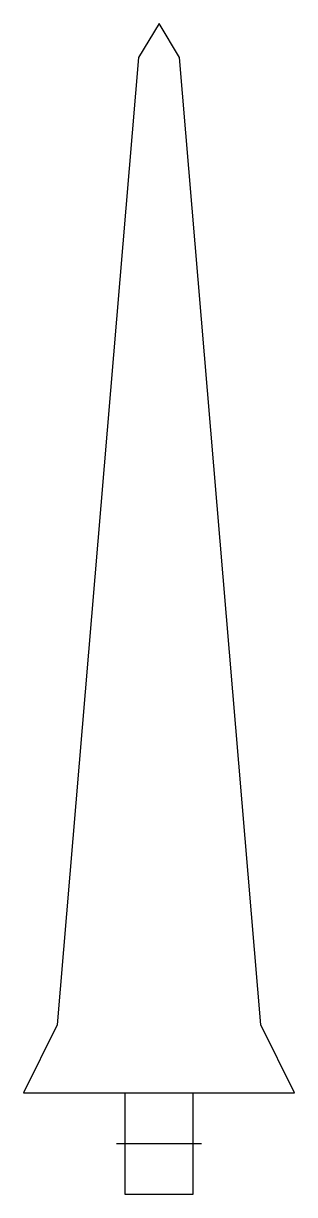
# Model space of a CAD drawing. Header units: millimetres. Extents: x -8 to 8, y -6 to 63.
import ezdxf

# ---------------------------------------------------------------- set-up
doc = ezdxf.new("R2010")
doc.units = ezdxf.units.MM
doc.layers.add('CUT_OUTER', color=1, linetype='Continuous')
doc.layers.add('GUIDE', color=3, linetype='Continuous')

msp = doc.modelspace()

# ---------------------------------------------------------------- linework, layer by layer
at = {"layer": 'CUT_OUTER'}
for points in [[(-8, 0), (8, 0), (6, 4), (1.2, 61), (0, 63), (-1.2, 61), (-6, 4)], [(-2, 0), (2, 0), (2, -6), (-2, -6)]]:
    msp.add_lwpolyline(points, close=True, dxfattribs=at)
at = {"layer": 'GUIDE'}
msp.add_lwpolyline([(-2.5, -3), (2.5, -3)], dxfattribs=at)

doc.saveas('drawing.dxf')
